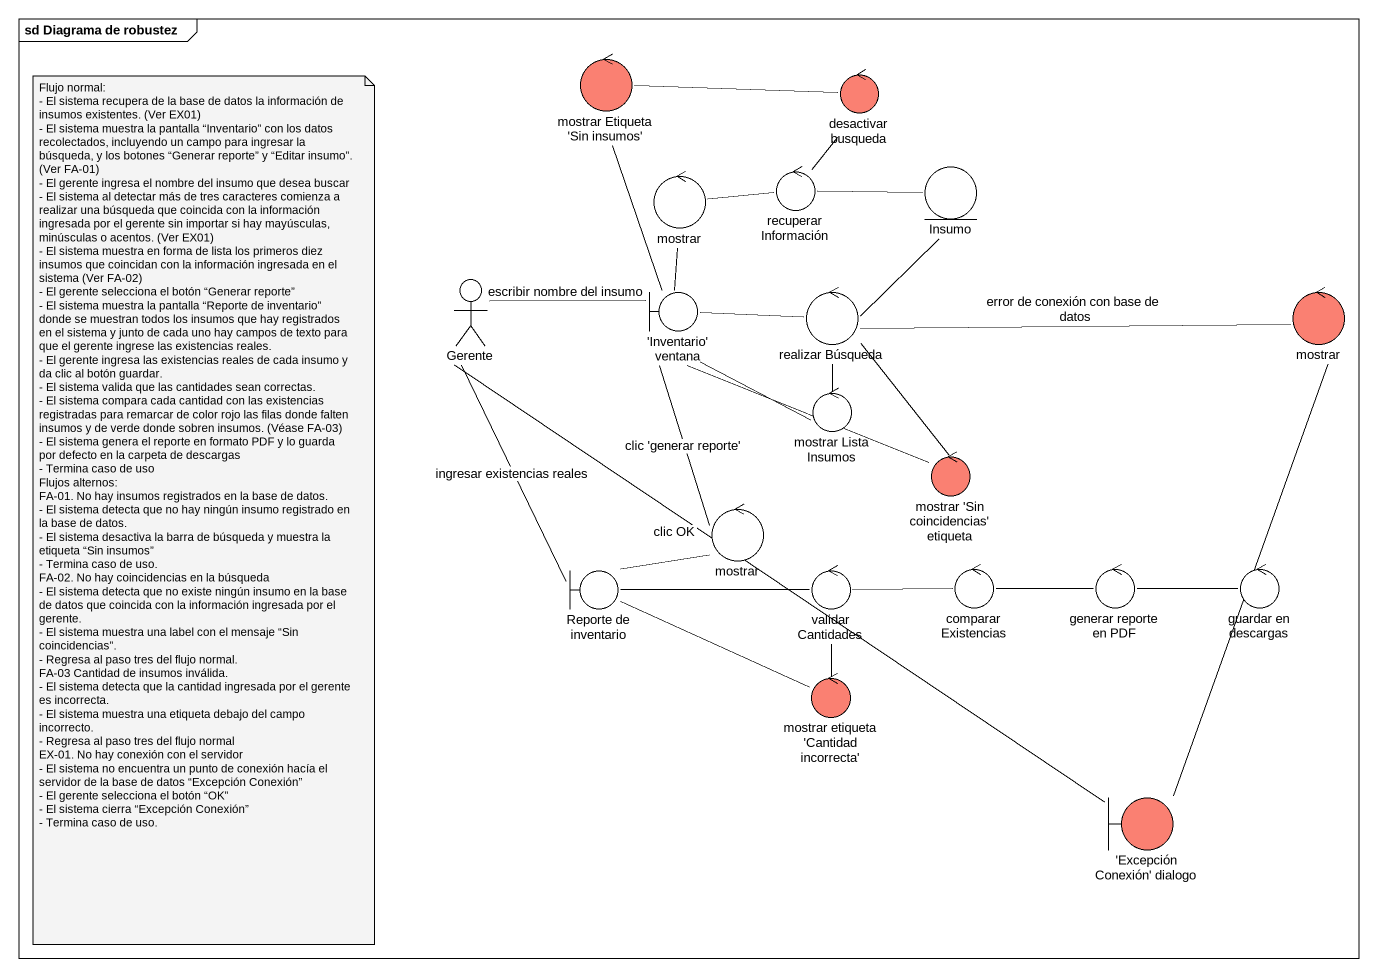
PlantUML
@startuml
mainframe sd Diagrama de robustez
control "mostrar Etiqueta 'Sin insumos'" as mostrar_Etiqueta_Sin_insumos #FA8072
control "desactivar busqueda" as desactivar_busqueda #FA8072
control mostrar
control "recuperar Información" as recuperar_Información
entity Insumo
actor Gerente
boundary "'Inventario' ventana" as Inventario_ventana
control "realizar Búsqueda" as realizar_Búsqueda
control "mostrar" as mostrar_2 #FA8072
control "mostrar Lista Insumos" as mostrar_Lista_Insumos
control "mostrar 'Sin coincidencias' etiqueta" as mostrar_Sin_coincidencias #FA8072
control "mostrar" as mostrar_3
boundary "Reporte de inventario" as Reporte_de_inventario
control "validar Cantidades" as validar_Cantidades
control "comparar Existencias" as comparar_Existencias
control "generar reporte en PDF" as generar_reporte_en_PDF
control "guardar en descargas" as guardar_en_descargas
control "mostrar etiqueta 'Cantidad incorrecta'" as mostrar_etiqueta_Cantidad #FA8072
boundary "'Excepción Conexión' dialogo" as Excepción_Conexión_dialogo #FA8072
mostrar_Etiqueta_Sin_insumos -- Inventario_ventana
desactivar_busqueda -left- mostrar_Etiqueta_Sin_insumos
mostrar -- Inventario_ventana
recuperar_Información -up- desactivar_busqueda
recuperar_Información -left- mostrar
recuperar_Información -right- Insumo
Inventario_ventana -left- Gerente : escribir nombre del insumo
Inventario_ventana -right- realizar_Búsqueda
Inventario_ventana -- mostrar_3 : clic 'generar reporte'
realizar_Búsqueda -up- Insumo
realizar_Búsqueda -right- mostrar_2 : error de conexión con base de datos
realizar_Búsqueda -- mostrar_Lista_Insumos
realizar_Búsqueda -- mostrar_Sin_coincidencias
mostrar_2 -- Excepción_Conexión_dialogo
mostrar_Lista_Insumos -up- Inventario_ventana
mostrar_Sin_coincidencias -up- Inventario_ventana
mostrar_3 -left- Reporte_de_inventario
Reporte_de_inventario -up- Gerente : ingresar existencias reales
Reporte_de_inventario -right- validar_Cantidades
validar_Cantidades -right- comparar_Existencias
validar_Cantidades -- mostrar_etiqueta_Cantidad
comparar_Existencias -right- generar_reporte_en_PDF
generar_reporte_en_PDF -right- guardar_en_descargas
mostrar_etiqueta_Cantidad -left- Reporte_de_inventario
Excepción_Conexión_dialogo -up- Gerente : clic OK
note as N1
  Flujo normal:
  - El sistema recupera de la base de datos la información de insumos existentes. (Ver EX01)
  - El sistema muestra la pantalla “Inventario” con los datos recolectados, incluyendo un campo para ingresar la búsqueda, y los botones “Generar reporte” y “Editar insumo”. (Ver FA-01)
  - El gerente ingresa el nombre del insumo que desea buscar
  - El sistema al detectar más de tres caracteres comienza a realizar una búsqueda que coincida con la información ingresada por el gerente sin importar si hay mayúsculas, minúsculas o acentos. (Ver EX01)
  - El sistema muestra en forma de lista los primeros diez insumos que coincidan con la información ingresada en el sistema (Ver FA-02)
  - El gerente selecciona el botón “Generar reporte”
  - El sistema muestra la pantalla “Reporte de inventario” donde se muestran todos los insumos que hay registrados en el sistema y junto de cada uno hay campos de texto para que el gerente ingrese las existencias reales.
  - El gerente ingresa las existencias reales de cada insumo y da clic al botón guardar.
  - El sistema valida que las cantidades sean correctas.
  - El sistema compara cada cantidad con las existencias registradas para remarcar de color rojo las filas donde falten insumos y de verde donde sobren insumos. (Véase FA-03)
  - El sistema genera el reporte en formato PDF y lo guarda por defecto en la carpeta de descargas
  - Termina caso de uso
  Flujos alternos:
  FA-01. No hay insumos registrados en la base de datos.
  - El sistema detecta que no hay ningún insumo registrado en la base de datos.
  - El sistema desactiva la barra de búsqueda y muestra la etiqueta “Sin insumos”
  - Termina caso de uso.
  FA-02. No hay coincidencias en la búsqueda
  - El sistema detecta que no existe ningún insumo en la base de datos que coincida con la información ingresada por el gerente.
  - El sistema muestra una label con el mensaje “Sin coincidencias”.
  - Regresa al paso tres del flujo normal.
  FA-03 Cantidad de insumos inválida.
  - El sistema detecta que la cantidad ingresada por el gerente es incorrecta.
  - El sistema muestra una etiqueta debajo del campo incorrecto.
  - Regresa al paso tres del flujo normal
  EX-01. No hay conexión con el servidor
  - El sistema no encuentra un punto de conexión hacía el servidor de la base de datos “Excepción Conexión”
  - El gerente selecciona el botón “OK”
  - El sistema cierra “Excepción Conexión”
  - Termina caso de uso.
end note
@enduml
